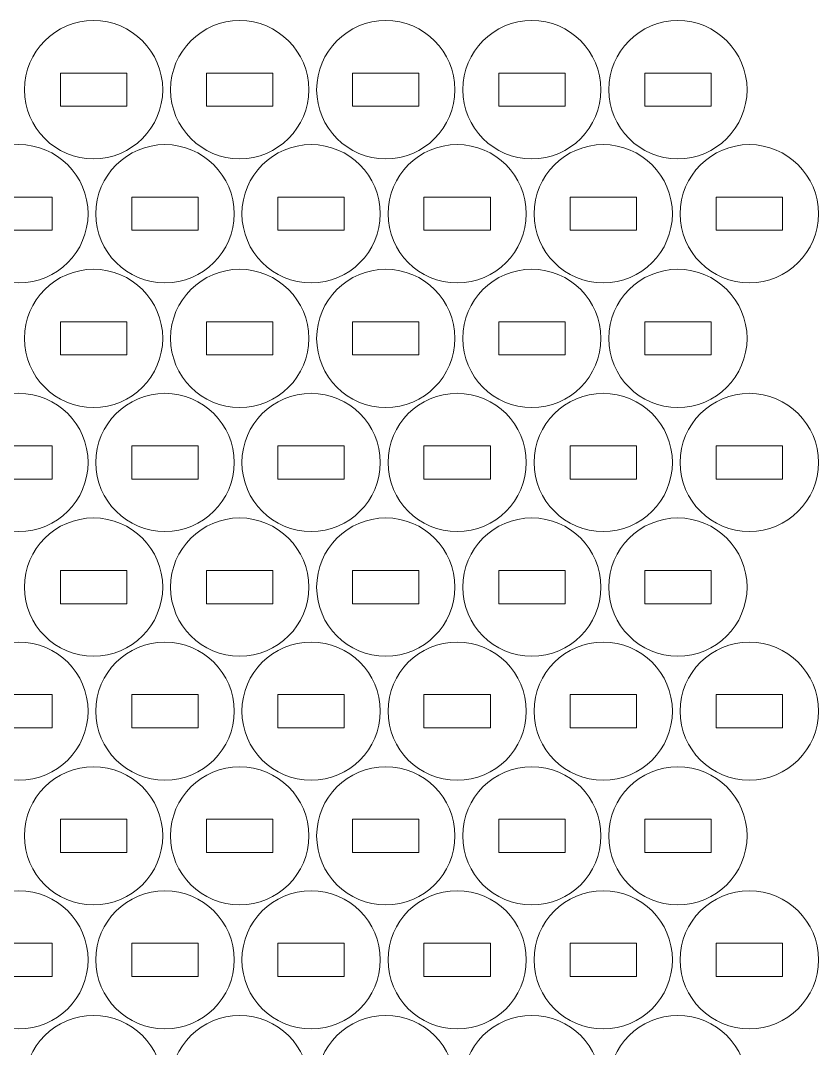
# Model space of a CAD drawing. Header units: millimetres. Extents: x -335 to 313, y -342 to 319.
# Drawn here: x 240.4 to 312.5, y -62.5 to 30.5 of the extents above; entities that cross this region are included whole.
import ezdxf

# ---------------------------------------------------------------- set-up
doc = ezdxf.new("R2010")
doc.units = ezdxf.units.MM
doc.header["$MEASUREMENT"] = 0
doc.layers.add('Camada 1', color=7, linetype='Continuous')

msp = doc.modelspace()

# ---------------------------------------------------------------- linework, layer by layer
at = {"layer": 'Camada 1', "lineweight": 20}
for points in [[(240.7204, 24.2064), (240.7204, 20.7546), (243.5186, 17.9564), (246.9704, 17.9564), (246.9704, 17.9564), (250.4222, 17.9564), (253.2204, 20.7546), (253.2204, 24.2064), (253.2204, 24.2064), (253.2204, 27.6582), (250.4222, 30.4564), (246.9704, 30.4564), (246.9704, 30.4564), (243.5186, 30.4564), (240.7204, 27.6582), (240.7204, 24.2064)], [(253.9298, 24.2064), (253.9298, 20.7546), (256.728, 17.9564), (260.1798, 17.9564), (260.1798, 17.9564), (263.6316, 17.9564), (266.4298, 20.7546), (266.4298, 24.2064), (266.4298, 24.2064), (266.4298, 27.6582), (263.6316, 30.4564), (260.1798, 30.4564), (260.1798, 30.4564), (256.728, 30.4564), (253.9298, 27.6582), (253.9298, 24.2064)], [(267.1392, 24.2064), (267.1392, 20.7546), (269.9374, 17.9564), (273.3892, 17.9564), (273.3892, 17.9564), (276.841, 17.9564), (279.6392, 20.7546), (279.6392, 24.2064), (279.6392, 24.2064), (279.6392, 27.6582), (276.841, 30.4564), (273.3892, 30.4564), (273.3892, 30.4564), (269.9374, 30.4564), (267.1392, 27.6582), (267.1392, 24.2064)], [(280.3486, 24.2064), (280.3486, 20.7546), (283.1468, 17.9564), (286.5986, 17.9564), (286.5986, 17.9564), (290.0504, 17.9564), (292.8486, 20.7546), (292.8486, 24.2064), (292.8486, 24.2064), (292.8486, 27.6582), (290.0504, 30.4564), (286.5986, 30.4564), (286.5986, 30.4564), (283.1468, 30.4564), (280.3486, 27.6582), (280.3486, 24.2064)], [(293.558, 24.2064), (293.558, 20.7546), (296.3562, 17.9564), (299.808, 17.9564), (299.808, 17.9564), (303.2598, 17.9564), (306.058, 20.7546), (306.058, 24.2064), (306.058, 24.2064), (306.058, 27.6582), (303.2598, 30.4564), (299.808, 30.4564), (299.808, 30.4564), (296.3562, 30.4564), (293.558, 27.6582), (293.558, 24.2064)], [(243.9704, 25.7064), (243.9704, 25.7064), (243.9704, 22.7064), (243.9704, 22.7064), (243.9704, 22.7064), (243.9704, 22.7064), (249.9704, 22.7064), (249.9704, 22.7064), (249.9704, 22.7064), (249.9704, 22.7064), (249.9704, 25.7064), (249.9704, 25.7064), (249.9704, 25.7064), (249.9704, 25.7064), (243.9704, 25.7064), (243.9704, 25.7064)], [(257.1798, 25.7064), (257.1798, 25.7064), (257.1798, 22.7064), (257.1798, 22.7064), (257.1798, 22.7064), (257.1798, 22.7064), (263.1798, 22.7064), (263.1798, 22.7064), (263.1798, 22.7064), (263.1798, 22.7064), (263.1798, 25.7064), (263.1798, 25.7064), (263.1798, 25.7064), (263.1798, 25.7064), (257.1798, 25.7064), (257.1798, 25.7064)], [(270.3892, 25.7064), (270.3892, 25.7064), (270.3892, 22.7064), (270.3892, 22.7064), (270.3892, 22.7064), (270.3892, 22.7064), (276.3892, 22.7064), (276.3892, 22.7064), (276.3892, 22.7064), (276.3892, 22.7064), (276.3892, 25.7064), (276.3892, 25.7064), (276.3892, 25.7064), (276.3892, 25.7064), (270.3892, 25.7064), (270.3892, 25.7064)], [(283.5986, 25.7064), (283.5986, 25.7064), (283.5986, 22.7064), (283.5986, 22.7064), (283.5986, 22.7064), (283.5986, 22.7064), (289.5986, 22.7064), (289.5986, 22.7064), (289.5986, 22.7064), (289.5986, 22.7064), (289.5986, 25.7064), (289.5986, 25.7064), (289.5986, 25.7064), (289.5986, 25.7064), (283.5986, 25.7064), (283.5986, 25.7064)], [(296.808, 25.7064), (296.808, 25.7064), (296.808, 22.7064), (296.808, 22.7064), (296.808, 22.7064), (296.808, 22.7064), (302.808, 22.7064), (302.808, 22.7064), (302.808, 22.7064), (302.808, 22.7064), (302.808, 25.7064), (302.808, 25.7064), (302.808, 25.7064), (302.808, 25.7064), (296.808, 25.7064), (296.808, 25.7064)], [(233.9668, 12.988), (233.9668, 9.5362), (236.765, 6.738), (240.2168, 6.738), (240.2168, 6.738), (243.6686, 6.738), (246.4668, 9.5362), (246.4668, 12.988), (246.4668, 12.988), (246.4668, 16.4398), (243.6686, 19.238), (240.2168, 19.238), (240.2168, 19.238), (236.765, 19.238), (233.9668, 16.4398), (233.9668, 12.988)], [(247.1762, 12.988), (247.1762, 9.5362), (249.9744, 6.738), (253.4262, 6.738), (253.4262, 6.738), (256.878, 6.738), (259.6762, 9.5362), (259.6762, 12.988), (259.6762, 12.988), (259.6762, 16.4398), (256.878, 19.238), (253.4262, 19.238), (253.4262, 19.238), (249.9744, 19.238), (247.1762, 16.4398), (247.1762, 12.988)], [(260.3856, 12.988), (260.3856, 9.5362), (263.1838, 6.738), (266.6356, 6.738), (266.6356, 6.738), (270.0874, 6.738), (272.8856, 9.5362), (272.8856, 12.988), (272.8856, 12.988), (272.8856, 16.4398), (270.0874, 19.238), (266.6356, 19.238), (266.6356, 19.238), (263.1838, 19.238), (260.3856, 16.4398), (260.3856, 12.988)], [(273.595, 12.988), (273.595, 9.5362), (276.3932, 6.738), (279.845, 6.738), (279.845, 6.738), (283.2968, 6.738), (286.095, 9.5362), (286.095, 12.988), (286.095, 12.988), (286.095, 16.4398), (283.2968, 19.238), (279.845, 19.238), (279.845, 19.238), (276.3932, 19.238), (273.595, 16.4398), (273.595, 12.988)], [(286.8044, 12.988), (286.8044, 9.5362), (289.6026, 6.738), (293.0544, 6.738), (293.0544, 6.738), (296.5062, 6.738), (299.3044, 9.5362), (299.3044, 12.988), (299.3044, 12.988), (299.3044, 16.4398), (296.5062, 19.238), (293.0544, 19.238), (293.0544, 19.238), (289.6026, 19.238), (286.8044, 16.4398), (286.8044, 12.988)], [(300.0138, 12.988), (300.0138, 9.5362), (302.812, 6.738), (306.2638, 6.738), (306.2638, 6.738), (309.7156, 6.738), (312.5138, 9.5362), (312.5138, 12.988), (312.5138, 12.988), (312.5138, 16.4398), (309.7156, 19.238), (306.2638, 19.238), (306.2638, 19.238), (302.812, 19.238), (300.0138, 16.4398), (300.0138, 12.988)], [(237.2168, 14.488), (237.2168, 14.488), (237.2168, 11.488), (237.2168, 11.488), (237.2168, 11.488), (237.2168, 11.488), (243.2168, 11.488), (243.2168, 11.488), (243.2168, 11.488), (243.2168, 11.488), (243.2168, 14.488), (243.2168, 14.488), (243.2168, 14.488), (243.2168, 14.488), (237.2168, 14.488), (237.2168, 14.488)], [(250.4262, 14.488), (250.4262, 14.488), (250.4262, 11.488), (250.4262, 11.488), (250.4262, 11.488), (250.4262, 11.488), (256.4262, 11.488), (256.4262, 11.488), (256.4262, 11.488), (256.4262, 11.488), (256.4262, 14.488), (256.4262, 14.488), (256.4262, 14.488), (256.4262, 14.488), (250.4262, 14.488), (250.4262, 14.488)], [(263.6356, 14.488), (263.6356, 14.488), (263.6356, 11.488), (263.6356, 11.488), (263.6356, 11.488), (263.6356, 11.488), (269.6356, 11.488), (269.6356, 11.488), (269.6356, 11.488), (269.6356, 11.488), (269.6356, 14.488), (269.6356, 14.488), (269.6356, 14.488), (269.6356, 14.488), (263.6356, 14.488), (263.6356, 14.488)], [(276.845, 14.488), (276.845, 14.488), (276.845, 11.488), (276.845, 11.488), (276.845, 11.488), (276.845, 11.488), (282.845, 11.488), (282.845, 11.488), (282.845, 11.488), (282.845, 11.488), (282.845, 14.488), (282.845, 14.488), (282.845, 14.488), (282.845, 14.488), (276.845, 14.488), (276.845, 14.488)], [(290.0544, 14.488), (290.0544, 14.488), (290.0544, 11.488), (290.0544, 11.488), (290.0544, 11.488), (290.0544, 11.488), (296.0544, 11.488), (296.0544, 11.488), (296.0544, 11.488), (296.0544, 11.488), (296.0544, 14.488), (296.0544, 14.488), (296.0544, 14.488), (296.0544, 14.488), (290.0544, 14.488), (290.0544, 14.488)], [(303.2638, 14.488), (303.2638, 14.488), (303.2638, 11.488), (303.2638, 11.488), (303.2638, 11.488), (303.2638, 11.488), (309.2638, 11.488), (309.2638, 11.488), (309.2638, 11.488), (309.2638, 11.488), (309.2638, 14.488), (309.2638, 14.488), (309.2638, 14.488), (309.2638, 14.488), (303.2638, 14.488), (303.2638, 14.488)], [(240.7204, 1.7167), (240.7204, -1.7351), (243.5186, -4.5333), (246.9704, -4.5333), (246.9704, -4.5333), (250.4222, -4.5333), (253.2204, -1.7351), (253.2204, 1.7167), (253.2204, 1.7167), (253.2204, 5.1685), (250.4222, 7.9667), (246.9704, 7.9667), (246.9704, 7.9667), (243.5186, 7.9667), (240.7204, 5.1685), (240.7204, 1.7167)], [(253.9298, 1.7167), (253.9298, -1.7351), (256.728, -4.5333), (260.1798, -4.5333), (260.1798, -4.5333), (263.6316, -4.5333), (266.4298, -1.7351), (266.4298, 1.7167), (266.4298, 1.7167), (266.4298, 5.1685), (263.6316, 7.9667), (260.1798, 7.9667), (260.1798, 7.9667), (256.728, 7.9667), (253.9298, 5.1685), (253.9298, 1.7167)], [(267.1392, 1.7167), (267.1392, -1.7351), (269.9374, -4.5333), (273.3892, -4.5333), (273.3892, -4.5333), (276.841, -4.5333), (279.6392, -1.7351), (279.6392, 1.7167), (279.6392, 1.7167), (279.6392, 5.1685), (276.841, 7.9667), (273.3892, 7.9667), (273.3892, 7.9667), (269.9374, 7.9667), (267.1392, 5.1685), (267.1392, 1.7167)], [(280.3486, 1.7167), (280.3486, -1.7351), (283.1468, -4.5333), (286.5986, -4.5333), (286.5986, -4.5333), (290.0504, -4.5333), (292.8486, -1.7351), (292.8486, 1.7167), (292.8486, 1.7167), (292.8486, 5.1685), (290.0504, 7.9667), (286.5986, 7.9667), (286.5986, 7.9667), (283.1468, 7.9667), (280.3486, 5.1685), (280.3486, 1.7167)], [(293.558, 1.7167), (293.558, -1.7351), (296.3562, -4.5333), (299.808, -4.5333), (299.808, -4.5333), (303.2598, -4.5333), (306.058, -1.7351), (306.058, 1.7167), (306.058, 1.7167), (306.058, 5.1685), (303.2598, 7.9667), (299.808, 7.9667), (299.808, 7.9667), (296.3562, 7.9667), (293.558, 5.1685), (293.558, 1.7167)], [(243.9704, 3.2167), (243.9704, 3.2167), (243.9704, 0.2167), (243.9704, 0.2167), (243.9704, 0.2167), (243.9704, 0.2167), (249.9704, 0.2167), (249.9704, 0.2167), (249.9704, 0.2167), (249.9704, 0.2167), (249.9704, 3.2167), (249.9704, 3.2167), (249.9704, 3.2167), (249.9704, 3.2167), (243.9704, 3.2167), (243.9704, 3.2167)], [(257.1798, 3.2167), (257.1798, 3.2167), (257.1798, 0.2167), (257.1798, 0.2167), (257.1798, 0.2167), (257.1798, 0.2167), (263.1798, 0.2167), (263.1798, 0.2167), (263.1798, 0.2167), (263.1798, 0.2167), (263.1798, 3.2167), (263.1798, 3.2167), (263.1798, 3.2167), (263.1798, 3.2167), (257.1798, 3.2167), (257.1798, 3.2167)], [(270.3892, 3.2167), (270.3892, 3.2167), (270.3892, 0.2167), (270.3892, 0.2167), (270.3892, 0.2167), (270.3892, 0.2167), (276.3892, 0.2167), (276.3892, 0.2167), (276.3892, 0.2167), (276.3892, 0.2167), (276.3892, 3.2167), (276.3892, 3.2167), (276.3892, 3.2167), (276.3892, 3.2167), (270.3892, 3.2167), (270.3892, 3.2167)], [(283.5986, 3.2167), (283.5986, 3.2167), (283.5986, 0.2167), (283.5986, 0.2167), (283.5986, 0.2167), (283.5986, 0.2167), (289.5986, 0.2167), (289.5986, 0.2167), (289.5986, 0.2167), (289.5986, 0.2167), (289.5986, 3.2167), (289.5986, 3.2167), (289.5986, 3.2167), (289.5986, 3.2167), (283.5986, 3.2167), (283.5986, 3.2167)], [(296.808, 3.2167), (296.808, 3.2167), (296.808, 0.2167), (296.808, 0.2167), (296.808, 0.2167), (296.808, 0.2167), (302.808, 0.2167), (302.808, 0.2167), (302.808, 0.2167), (302.808, 0.2167), (302.808, 3.2167), (302.808, 3.2167), (302.808, 3.2167), (302.808, 3.2167), (296.808, 3.2167), (296.808, 3.2167)], [(233.9668, -9.5017), (233.9668, -12.9535), (236.765, -15.7517), (240.2168, -15.7517), (240.2168, -15.7517), (243.6686, -15.7517), (246.4668, -12.9535), (246.4668, -9.5017), (246.4668, -9.5017), (246.4668, -6.0499), (243.6686, -3.2517), (240.2168, -3.2517), (240.2168, -3.2517), (236.765, -3.2517), (233.9668, -6.0499), (233.9668, -9.5017)], [(247.1762, -9.5017), (247.1762, -12.9535), (249.9744, -15.7517), (253.4262, -15.7517), (253.4262, -15.7517), (256.878, -15.7517), (259.6762, -12.9535), (259.6762, -9.5017), (259.6762, -9.5017), (259.6762, -6.0499), (256.878, -3.2517), (253.4262, -3.2517), (253.4262, -3.2517), (249.9744, -3.2517), (247.1762, -6.0499), (247.1762, -9.5017)], [(260.3856, -9.5017), (260.3856, -12.9535), (263.1838, -15.7517), (266.6356, -15.7517), (266.6356, -15.7517), (270.0874, -15.7517), (272.8856, -12.9535), (272.8856, -9.5017), (272.8856, -9.5017), (272.8856, -6.0499), (270.0874, -3.2517), (266.6356, -3.2517), (266.6356, -3.2517), (263.1838, -3.2517), (260.3856, -6.0499), (260.3856, -9.5017)], [(273.595, -9.5017), (273.595, -12.9535), (276.3932, -15.7517), (279.845, -15.7517), (279.845, -15.7517), (283.2968, -15.7517), (286.095, -12.9535), (286.095, -9.5017), (286.095, -9.5017), (286.095, -6.0499), (283.2968, -3.2517), (279.845, -3.2517), (279.845, -3.2517), (276.3932, -3.2517), (273.595, -6.0499), (273.595, -9.5017)], [(286.8044, -9.5017), (286.8044, -12.9535), (289.6026, -15.7517), (293.0544, -15.7517), (293.0544, -15.7517), (296.5062, -15.7517), (299.3044, -12.9535), (299.3044, -9.5017), (299.3044, -9.5017), (299.3044, -6.0499), (296.5062, -3.2517), (293.0544, -3.2517), (293.0544, -3.2517), (289.6026, -3.2517), (286.8044, -6.0499), (286.8044, -9.5017)], [(300.0138, -9.5017), (300.0138, -12.9535), (302.812, -15.7517), (306.2638, -15.7517), (306.2638, -15.7517), (309.7156, -15.7517), (312.5138, -12.9535), (312.5138, -9.5017), (312.5138, -9.5017), (312.5138, -6.0499), (309.7156, -3.2517), (306.2638, -3.2517), (306.2638, -3.2517), (302.812, -3.2517), (300.0138, -6.0499), (300.0138, -9.5017)], [(237.2168, -8.0017), (237.2168, -8.0017), (237.2168, -11.0017), (237.2168, -11.0017), (237.2168, -11.0017), (237.2168, -11.0017), (243.2168, -11.0017), (243.2168, -11.0017), (243.2168, -11.0017), (243.2168, -11.0017), (243.2168, -8.0017), (243.2168, -8.0017), (243.2168, -8.0017), (243.2168, -8.0017), (237.2168, -8.0017), (237.2168, -8.0017)], [(250.4262, -8.0017), (250.4262, -8.0017), (250.4262, -11.0017), (250.4262, -11.0017), (250.4262, -11.0017), (250.4262, -11.0017), (256.4262, -11.0017), (256.4262, -11.0017), (256.4262, -11.0017), (256.4262, -11.0017), (256.4262, -8.0017), (256.4262, -8.0017), (256.4262, -8.0017), (256.4262, -8.0017), (250.4262, -8.0017), (250.4262, -8.0017)], [(263.6356, -8.0017), (263.6356, -8.0017), (263.6356, -11.0017), (263.6356, -11.0017), (263.6356, -11.0017), (263.6356, -11.0017), (269.6356, -11.0017), (269.6356, -11.0017), (269.6356, -11.0017), (269.6356, -11.0017), (269.6356, -8.0017), (269.6356, -8.0017), (269.6356, -8.0017), (269.6356, -8.0017), (263.6356, -8.0017), (263.6356, -8.0017)], [(276.845, -8.0017), (276.845, -8.0017), (276.845, -11.0017), (276.845, -11.0017), (276.845, -11.0017), (276.845, -11.0017), (282.845, -11.0017), (282.845, -11.0017), (282.845, -11.0017), (282.845, -11.0017), (282.845, -8.0017), (282.845, -8.0017), (282.845, -8.0017), (282.845, -8.0017), (276.845, -8.0017), (276.845, -8.0017)], [(290.0544, -8.0017), (290.0544, -8.0017), (290.0544, -11.0017), (290.0544, -11.0017), (290.0544, -11.0017), (290.0544, -11.0017), (296.0544, -11.0017), (296.0544, -11.0017), (296.0544, -11.0017), (296.0544, -11.0017), (296.0544, -8.0017), (296.0544, -8.0017), (296.0544, -8.0017), (296.0544, -8.0017), (290.0544, -8.0017), (290.0544, -8.0017)], [(303.2638, -8.0017), (303.2638, -8.0017), (303.2638, -11.0017), (303.2638, -11.0017), (303.2638, -11.0017), (303.2638, -11.0017), (309.2638, -11.0017), (309.2638, -11.0017), (309.2638, -11.0017), (309.2638, -11.0017), (309.2638, -8.0017), (309.2638, -8.0017), (309.2638, -8.0017), (309.2638, -8.0017), (303.2638, -8.0017), (303.2638, -8.0017)], [(240.7204, -20.773), (240.7204, -24.2248), (243.5186, -27.023), (246.9704, -27.023), (246.9704, -27.023), (250.4222, -27.023), (253.2204, -24.2248), (253.2204, -20.773), (253.2204, -20.773), (253.2204, -17.3212), (250.4222, -14.523), (246.9704, -14.523), (246.9704, -14.523), (243.5186, -14.523), (240.7204, -17.3212), (240.7204, -20.773)], [(253.9298, -20.773), (253.9298, -24.2248), (256.728, -27.023), (260.1798, -27.023), (260.1798, -27.023), (263.6316, -27.023), (266.4298, -24.2248), (266.4298, -20.773), (266.4298, -20.773), (266.4298, -17.3212), (263.6316, -14.523), (260.1798, -14.523), (260.1798, -14.523), (256.728, -14.523), (253.9298, -17.3212), (253.9298, -20.773)], [(267.1392, -20.773), (267.1392, -24.2248), (269.9374, -27.023), (273.3892, -27.023), (273.3892, -27.023), (276.841, -27.023), (279.6392, -24.2248), (279.6392, -20.773), (279.6392, -20.773), (279.6392, -17.3212), (276.841, -14.523), (273.3892, -14.523), (273.3892, -14.523), (269.9374, -14.523), (267.1392, -17.3212), (267.1392, -20.773)], [(280.3486, -20.773), (280.3486, -24.2248), (283.1468, -27.023), (286.5986, -27.023), (286.5986, -27.023), (290.0504, -27.023), (292.8486, -24.2248), (292.8486, -20.773), (292.8486, -20.773), (292.8486, -17.3212), (290.0504, -14.523), (286.5986, -14.523), (286.5986, -14.523), (283.1468, -14.523), (280.3486, -17.3212), (280.3486, -20.773)], [(293.558, -20.773), (293.558, -24.2248), (296.3562, -27.023), (299.808, -27.023), (299.808, -27.023), (303.2598, -27.023), (306.058, -24.2248), (306.058, -20.773), (306.058, -20.773), (306.058, -17.3212), (303.2598, -14.523), (299.808, -14.523), (299.808, -14.523), (296.3562, -14.523), (293.558, -17.3212), (293.558, -20.773)], [(243.9704, -19.273), (243.9704, -19.273), (243.9704, -22.273), (243.9704, -22.273), (243.9704, -22.273), (243.9704, -22.273), (249.9704, -22.273), (249.9704, -22.273), (249.9704, -22.273), (249.9704, -22.273), (249.9704, -19.273), (249.9704, -19.273), (249.9704, -19.273), (249.9704, -19.273), (243.9704, -19.273), (243.9704, -19.273)], [(257.1798, -19.273), (257.1798, -19.273), (257.1798, -22.273), (257.1798, -22.273), (257.1798, -22.273), (257.1798, -22.273), (263.1798, -22.273), (263.1798, -22.273), (263.1798, -22.273), (263.1798, -22.273), (263.1798, -19.273), (263.1798, -19.273), (263.1798, -19.273), (263.1798, -19.273), (257.1798, -19.273), (257.1798, -19.273)], [(270.3892, -19.273), (270.3892, -19.273), (270.3892, -22.273), (270.3892, -22.273), (270.3892, -22.273), (270.3892, -22.273), (276.3892, -22.273), (276.3892, -22.273), (276.3892, -22.273), (276.3892, -22.273), (276.3892, -19.273), (276.3892, -19.273), (276.3892, -19.273), (276.3892, -19.273), (270.3892, -19.273), (270.3892, -19.273)], [(283.5986, -19.273), (283.5986, -19.273), (283.5986, -22.273), (283.5986, -22.273), (283.5986, -22.273), (283.5986, -22.273), (289.5986, -22.273), (289.5986, -22.273), (289.5986, -22.273), (289.5986, -22.273), (289.5986, -19.273), (289.5986, -19.273), (289.5986, -19.273), (289.5986, -19.273), (283.5986, -19.273), (283.5986, -19.273)], [(296.808, -19.273), (296.808, -19.273), (296.808, -22.273), (296.808, -22.273), (296.808, -22.273), (296.808, -22.273), (302.808, -22.273), (302.808, -22.273), (302.808, -22.273), (302.808, -22.273), (302.808, -19.273), (302.808, -19.273), (302.808, -19.273), (302.808, -19.273), (296.808, -19.273), (296.808, -19.273)], [(233.9668, -31.9914), (233.9668, -35.4432), (236.765, -38.2414), (240.2168, -38.2414), (240.2168, -38.2414), (243.6686, -38.2414), (246.4668, -35.4432), (246.4668, -31.9914), (246.4668, -31.9914), (246.4668, -28.5396), (243.6686, -25.7414), (240.2168, -25.7414), (240.2168, -25.7414), (236.765, -25.7414), (233.9668, -28.5396), (233.9668, -31.9914)], [(247.1762, -31.9914), (247.1762, -35.4432), (249.9744, -38.2414), (253.4262, -38.2414), (253.4262, -38.2414), (256.878, -38.2414), (259.6762, -35.4432), (259.6762, -31.9914), (259.6762, -31.9914), (259.6762, -28.5396), (256.878, -25.7414), (253.4262, -25.7414), (253.4262, -25.7414), (249.9744, -25.7414), (247.1762, -28.5396), (247.1762, -31.9914)], [(260.3856, -31.9914), (260.3856, -35.4432), (263.1838, -38.2414), (266.6356, -38.2414), (266.6356, -38.2414), (270.0874, -38.2414), (272.8856, -35.4432), (272.8856, -31.9914), (272.8856, -31.9914), (272.8856, -28.5396), (270.0874, -25.7414), (266.6356, -25.7414), (266.6356, -25.7414), (263.1838, -25.7414), (260.3856, -28.5396), (260.3856, -31.9914)], [(273.595, -31.9914), (273.595, -35.4432), (276.3932, -38.2414), (279.845, -38.2414), (279.845, -38.2414), (283.2968, -38.2414), (286.095, -35.4432), (286.095, -31.9914), (286.095, -31.9914), (286.095, -28.5396), (283.2968, -25.7414), (279.845, -25.7414), (279.845, -25.7414), (276.3932, -25.7414), (273.595, -28.5396), (273.595, -31.9914)], [(286.8044, -31.9914), (286.8044, -35.4432), (289.6026, -38.2414), (293.0544, -38.2414), (293.0544, -38.2414), (296.5062, -38.2414), (299.3044, -35.4432), (299.3044, -31.9914), (299.3044, -31.9914), (299.3044, -28.5396), (296.5062, -25.7414), (293.0544, -25.7414), (293.0544, -25.7414), (289.6026, -25.7414), (286.8044, -28.5396), (286.8044, -31.9914)], [(300.0138, -31.9914), (300.0138, -35.4432), (302.812, -38.2414), (306.2638, -38.2414), (306.2638, -38.2414), (309.7156, -38.2414), (312.5138, -35.4432), (312.5138, -31.9914), (312.5138, -31.9914), (312.5138, -28.5396), (309.7156, -25.7414), (306.2638, -25.7414), (306.2638, -25.7414), (302.812, -25.7414), (300.0138, -28.5396), (300.0138, -31.9914)], [(237.2168, -30.4914), (237.2168, -30.4914), (237.2168, -33.4914), (237.2168, -33.4914), (237.2168, -33.4914), (237.2168, -33.4914), (243.2168, -33.4914), (243.2168, -33.4914), (243.2168, -33.4914), (243.2168, -33.4914), (243.2168, -30.4914), (243.2168, -30.4914), (243.2168, -30.4914), (243.2168, -30.4914), (237.2168, -30.4914), (237.2168, -30.4914)], [(250.4262, -30.4914), (250.4262, -30.4914), (250.4262, -33.4914), (250.4262, -33.4914), (250.4262, -33.4914), (250.4262, -33.4914), (256.4262, -33.4914), (256.4262, -33.4914), (256.4262, -33.4914), (256.4262, -33.4914), (256.4262, -30.4914), (256.4262, -30.4914), (256.4262, -30.4914), (256.4262, -30.4914), (250.4262, -30.4914), (250.4262, -30.4914)], [(263.6356, -30.4914), (263.6356, -30.4914), (263.6356, -33.4914), (263.6356, -33.4914), (263.6356, -33.4914), (263.6356, -33.4914), (269.6356, -33.4914), (269.6356, -33.4914), (269.6356, -33.4914), (269.6356, -33.4914), (269.6356, -30.4914), (269.6356, -30.4914), (269.6356, -30.4914), (269.6356, -30.4914), (263.6356, -30.4914), (263.6356, -30.4914)], [(276.845, -30.4914), (276.845, -30.4914), (276.845, -33.4914), (276.845, -33.4914), (276.845, -33.4914), (276.845, -33.4914), (282.845, -33.4914), (282.845, -33.4914), (282.845, -33.4914), (282.845, -33.4914), (282.845, -30.4914), (282.845, -30.4914), (282.845, -30.4914), (282.845, -30.4914), (276.845, -30.4914), (276.845, -30.4914)], [(290.0544, -30.4914), (290.0544, -30.4914), (290.0544, -33.4914), (290.0544, -33.4914), (290.0544, -33.4914), (290.0544, -33.4914), (296.0544, -33.4914), (296.0544, -33.4914), (296.0544, -33.4914), (296.0544, -33.4914), (296.0544, -30.4914), (296.0544, -30.4914), (296.0544, -30.4914), (296.0544, -30.4914), (290.0544, -30.4914), (290.0544, -30.4914)], [(303.2638, -30.4914), (303.2638, -30.4914), (303.2638, -33.4914), (303.2638, -33.4914), (303.2638, -33.4914), (303.2638, -33.4914), (309.2638, -33.4914), (309.2638, -33.4914), (309.2638, -33.4914), (309.2638, -33.4914), (309.2638, -30.4914), (309.2638, -30.4914), (309.2638, -30.4914), (309.2638, -30.4914), (303.2638, -30.4914), (303.2638, -30.4914)], [(240.7204, -43.2627), (240.7204, -46.7145), (243.5186, -49.5127), (246.9704, -49.5127), (246.9704, -49.5127), (250.4222, -49.5127), (253.2204, -46.7145), (253.2204, -43.2627), (253.2204, -43.2627), (253.2204, -39.8109), (250.4222, -37.0127), (246.9704, -37.0127), (246.9704, -37.0127), (243.5186, -37.0127), (240.7204, -39.8109), (240.7204, -43.2627)], [(253.9298, -43.2627), (253.9298, -46.7145), (256.728, -49.5127), (260.1798, -49.5127), (260.1798, -49.5127), (263.6316, -49.5127), (266.4298, -46.7145), (266.4298, -43.2627), (266.4298, -43.2627), (266.4298, -39.8109), (263.6316, -37.0127), (260.1798, -37.0127), (260.1798, -37.0127), (256.728, -37.0127), (253.9298, -39.8109), (253.9298, -43.2627)], [(267.1392, -43.2627), (267.1392, -46.7145), (269.9374, -49.5127), (273.3892, -49.5127), (273.3892, -49.5127), (276.841, -49.5127), (279.6392, -46.7145), (279.6392, -43.2627), (279.6392, -43.2627), (279.6392, -39.8109), (276.841, -37.0127), (273.3892, -37.0127), (273.3892, -37.0127), (269.9374, -37.0127), (267.1392, -39.8109), (267.1392, -43.2627)], [(280.3486, -43.2627), (280.3486, -46.7145), (283.1468, -49.5127), (286.5986, -49.5127), (286.5986, -49.5127), (290.0504, -49.5127), (292.8486, -46.7145), (292.8486, -43.2627), (292.8486, -43.2627), (292.8486, -39.8109), (290.0504, -37.0127), (286.5986, -37.0127), (286.5986, -37.0127), (283.1468, -37.0127), (280.3486, -39.8109), (280.3486, -43.2627)], [(293.558, -43.2627), (293.558, -46.7145), (296.3562, -49.5127), (299.808, -49.5127), (299.808, -49.5127), (303.2598, -49.5127), (306.058, -46.7145), (306.058, -43.2627), (306.058, -43.2627), (306.058, -39.8109), (303.2598, -37.0127), (299.808, -37.0127), (299.808, -37.0127), (296.3562, -37.0127), (293.558, -39.8109), (293.558, -43.2627)], [(243.9704, -41.7627), (243.9704, -41.7627), (243.9704, -44.7627), (243.9704, -44.7627), (243.9704, -44.7627), (243.9704, -44.7627), (249.9704, -44.7627), (249.9704, -44.7627), (249.9704, -44.7627), (249.9704, -44.7627), (249.9704, -41.7627), (249.9704, -41.7627), (249.9704, -41.7627), (249.9704, -41.7627), (243.9704, -41.7627), (243.9704, -41.7627)], [(257.1798, -41.7627), (257.1798, -41.7627), (257.1798, -44.7627), (257.1798, -44.7627), (257.1798, -44.7627), (257.1798, -44.7627), (263.1798, -44.7627), (263.1798, -44.7627), (263.1798, -44.7627), (263.1798, -44.7627), (263.1798, -41.7627), (263.1798, -41.7627), (263.1798, -41.7627), (263.1798, -41.7627), (257.1798, -41.7627), (257.1798, -41.7627)], [(270.3892, -41.7627), (270.3892, -41.7627), (270.3892, -44.7627), (270.3892, -44.7627), (270.3892, -44.7627), (270.3892, -44.7627), (276.3892, -44.7627), (276.3892, -44.7627), (276.3892, -44.7627), (276.3892, -44.7627), (276.3892, -41.7627), (276.3892, -41.7627), (276.3892, -41.7627), (276.3892, -41.7627), (270.3892, -41.7627), (270.3892, -41.7627)], [(283.5986, -41.7627), (283.5986, -41.7627), (283.5986, -44.7627), (283.5986, -44.7627), (283.5986, -44.7627), (283.5986, -44.7627), (289.5986, -44.7627), (289.5986, -44.7627), (289.5986, -44.7627), (289.5986, -44.7627), (289.5986, -41.7627), (289.5986, -41.7627), (289.5986, -41.7627), (289.5986, -41.7627), (283.5986, -41.7627), (283.5986, -41.7627)], [(296.808, -41.7627), (296.808, -41.7627), (296.808, -44.7627), (296.808, -44.7627), (296.808, -44.7627), (296.808, -44.7627), (302.808, -44.7627), (302.808, -44.7627), (302.808, -44.7627), (302.808, -44.7627), (302.808, -41.7627), (302.808, -41.7627), (302.808, -41.7627), (302.808, -41.7627), (296.808, -41.7627), (296.808, -41.7627)], [(233.9668, -54.4811), (233.9668, -57.9329), (236.765, -60.7311), (240.2168, -60.7311), (240.2168, -60.7311), (243.6686, -60.7311), (246.4668, -57.9329), (246.4668, -54.4811), (246.4668, -54.4811), (246.4668, -51.0293), (243.6686, -48.2311), (240.2168, -48.2311), (240.2168, -48.2311), (236.765, -48.2311), (233.9668, -51.0293), (233.9668, -54.4811)], [(247.1762, -54.4811), (247.1762, -57.9329), (249.9744, -60.7311), (253.4262, -60.7311), (253.4262, -60.7311), (256.878, -60.7311), (259.6762, -57.9329), (259.6762, -54.4811), (259.6762, -54.4811), (259.6762, -51.0293), (256.878, -48.2311), (253.4262, -48.2311), (253.4262, -48.2311), (249.9744, -48.2311), (247.1762, -51.0293), (247.1762, -54.4811)], [(260.3856, -54.4811), (260.3856, -57.9329), (263.1838, -60.7311), (266.6356, -60.7311), (266.6356, -60.7311), (270.0874, -60.7311), (272.8856, -57.9329), (272.8856, -54.4811), (272.8856, -54.4811), (272.8856, -51.0293), (270.0874, -48.2311), (266.6356, -48.2311), (266.6356, -48.2311), (263.1838, -48.2311), (260.3856, -51.0293), (260.3856, -54.4811)], [(273.595, -54.4811), (273.595, -57.9329), (276.3932, -60.7311), (279.845, -60.7311), (279.845, -60.7311), (283.2968, -60.7311), (286.095, -57.9329), (286.095, -54.4811), (286.095, -54.4811), (286.095, -51.0293), (283.2968, -48.2311), (279.845, -48.2311), (279.845, -48.2311), (276.3932, -48.2311), (273.595, -51.0293), (273.595, -54.4811)], [(286.8044, -54.4811), (286.8044, -57.9329), (289.6026, -60.7311), (293.0544, -60.7311), (293.0544, -60.7311), (296.5062, -60.7311), (299.3044, -57.9329), (299.3044, -54.4811), (299.3044, -54.4811), (299.3044, -51.0293), (296.5062, -48.2311), (293.0544, -48.2311), (293.0544, -48.2311), (289.6026, -48.2311), (286.8044, -51.0293), (286.8044, -54.4811)], [(300.0138, -54.4811), (300.0138, -57.9329), (302.812, -60.7311), (306.2638, -60.7311), (306.2638, -60.7311), (309.7156, -60.7311), (312.5138, -57.9329), (312.5138, -54.4811), (312.5138, -54.4811), (312.5138, -51.0293), (309.7156, -48.2311), (306.2638, -48.2311), (306.2638, -48.2311), (302.812, -48.2311), (300.0138, -51.0293), (300.0138, -54.4811)], [(237.2168, -52.9811), (237.2168, -52.9811), (237.2168, -55.9811), (237.2168, -55.9811), (237.2168, -55.9811), (237.2168, -55.9811), (243.2168, -55.9811), (243.2168, -55.9811), (243.2168, -55.9811), (243.2168, -55.9811), (243.2168, -52.9811), (243.2168, -52.9811), (243.2168, -52.9811), (243.2168, -52.9811), (237.2168, -52.9811), (237.2168, -52.9811)], [(250.4262, -52.9811), (250.4262, -52.9811), (250.4262, -55.9811), (250.4262, -55.9811), (250.4262, -55.9811), (250.4262, -55.9811), (256.4262, -55.9811), (256.4262, -55.9811), (256.4262, -55.9811), (256.4262, -55.9811), (256.4262, -52.9811), (256.4262, -52.9811), (256.4262, -52.9811), (256.4262, -52.9811), (250.4262, -52.9811), (250.4262, -52.9811)], [(263.6356, -52.9811), (263.6356, -52.9811), (263.6356, -55.9811), (263.6356, -55.9811), (263.6356, -55.9811), (263.6356, -55.9811), (269.6356, -55.9811), (269.6356, -55.9811), (269.6356, -55.9811), (269.6356, -55.9811), (269.6356, -52.9811), (269.6356, -52.9811), (269.6356, -52.9811), (269.6356, -52.9811), (263.6356, -52.9811), (263.6356, -52.9811)], [(276.845, -52.9811), (276.845, -52.9811), (276.845, -55.9811), (276.845, -55.9811), (276.845, -55.9811), (276.845, -55.9811), (282.845, -55.9811), (282.845, -55.9811), (282.845, -55.9811), (282.845, -55.9811), (282.845, -52.9811), (282.845, -52.9811), (282.845, -52.9811), (282.845, -52.9811), (276.845, -52.9811), (276.845, -52.9811)], [(290.0544, -52.9811), (290.0544, -52.9811), (290.0544, -55.9811), (290.0544, -55.9811), (290.0544, -55.9811), (290.0544, -55.9811), (296.0544, -55.9811), (296.0544, -55.9811), (296.0544, -55.9811), (296.0544, -55.9811), (296.0544, -52.9811), (296.0544, -52.9811), (296.0544, -52.9811), (296.0544, -52.9811), (290.0544, -52.9811), (290.0544, -52.9811)], [(303.2638, -52.9811), (303.2638, -52.9811), (303.2638, -55.9811), (303.2638, -55.9811), (303.2638, -55.9811), (303.2638, -55.9811), (309.2638, -55.9811), (309.2638, -55.9811), (309.2638, -55.9811), (309.2638, -55.9811), (309.2638, -52.9811), (309.2638, -52.9811), (309.2638, -52.9811), (309.2638, -52.9811), (303.2638, -52.9811), (303.2638, -52.9811)], [(240.7204, -65.7524), (240.7204, -69.2042), (243.5186, -72.0024), (246.9704, -72.0024), (246.9704, -72.0024), (250.4222, -72.0024), (253.2204, -69.2042), (253.2204, -65.7524), (253.2204, -65.7524), (253.2204, -62.3006), (250.4222, -59.5024), (246.9704, -59.5024), (246.9704, -59.5024), (243.5186, -59.5024), (240.7204, -62.3006), (240.7204, -65.7524)], [(253.9298, -65.7524), (253.9298, -69.2042), (256.728, -72.0024), (260.1798, -72.0024), (260.1798, -72.0024), (263.6316, -72.0024), (266.4298, -69.2042), (266.4298, -65.7524), (266.4298, -65.7524), (266.4298, -62.3006), (263.6316, -59.5024), (260.1798, -59.5024), (260.1798, -59.5024), (256.728, -59.5024), (253.9298, -62.3006), (253.9298, -65.7524)], [(267.1392, -65.7524), (267.1392, -69.2042), (269.9374, -72.0024), (273.3892, -72.0024), (273.3892, -72.0024), (276.841, -72.0024), (279.6392, -69.2042), (279.6392, -65.7524), (279.6392, -65.7524), (279.6392, -62.3006), (276.841, -59.5024), (273.3892, -59.5024), (273.3892, -59.5024), (269.9374, -59.5024), (267.1392, -62.3006), (267.1392, -65.7524)], [(280.3486, -65.7524), (280.3486, -69.2042), (283.1468, -72.0024), (286.5986, -72.0024), (286.5986, -72.0024), (290.0504, -72.0024), (292.8486, -69.2042), (292.8486, -65.7524), (292.8486, -65.7524), (292.8486, -62.3006), (290.0504, -59.5024), (286.5986, -59.5024), (286.5986, -59.5024), (283.1468, -59.5024), (280.3486, -62.3006), (280.3486, -65.7524)], [(293.558, -65.7524), (293.558, -69.2042), (296.3562, -72.0024), (299.808, -72.0024), (299.808, -72.0024), (303.2598, -72.0024), (306.058, -69.2042), (306.058, -65.7524), (306.058, -65.7524), (306.058, -62.3006), (303.2598, -59.5024), (299.808, -59.5024), (299.808, -59.5024), (296.3562, -59.5024), (293.558, -62.3006), (293.558, -65.7524)]]:
    msp.add_open_spline(points, degree=3, knots=[0, 0, 0, 0, 0.2, 0.2, 0.2, 0.2, 0.4, 0.4, 0.4, 0.4, 0.6, 0.6, 0.6, 0.6, 1, 1, 1, 1], dxfattribs=at)

doc.saveas('drawing.dxf')
